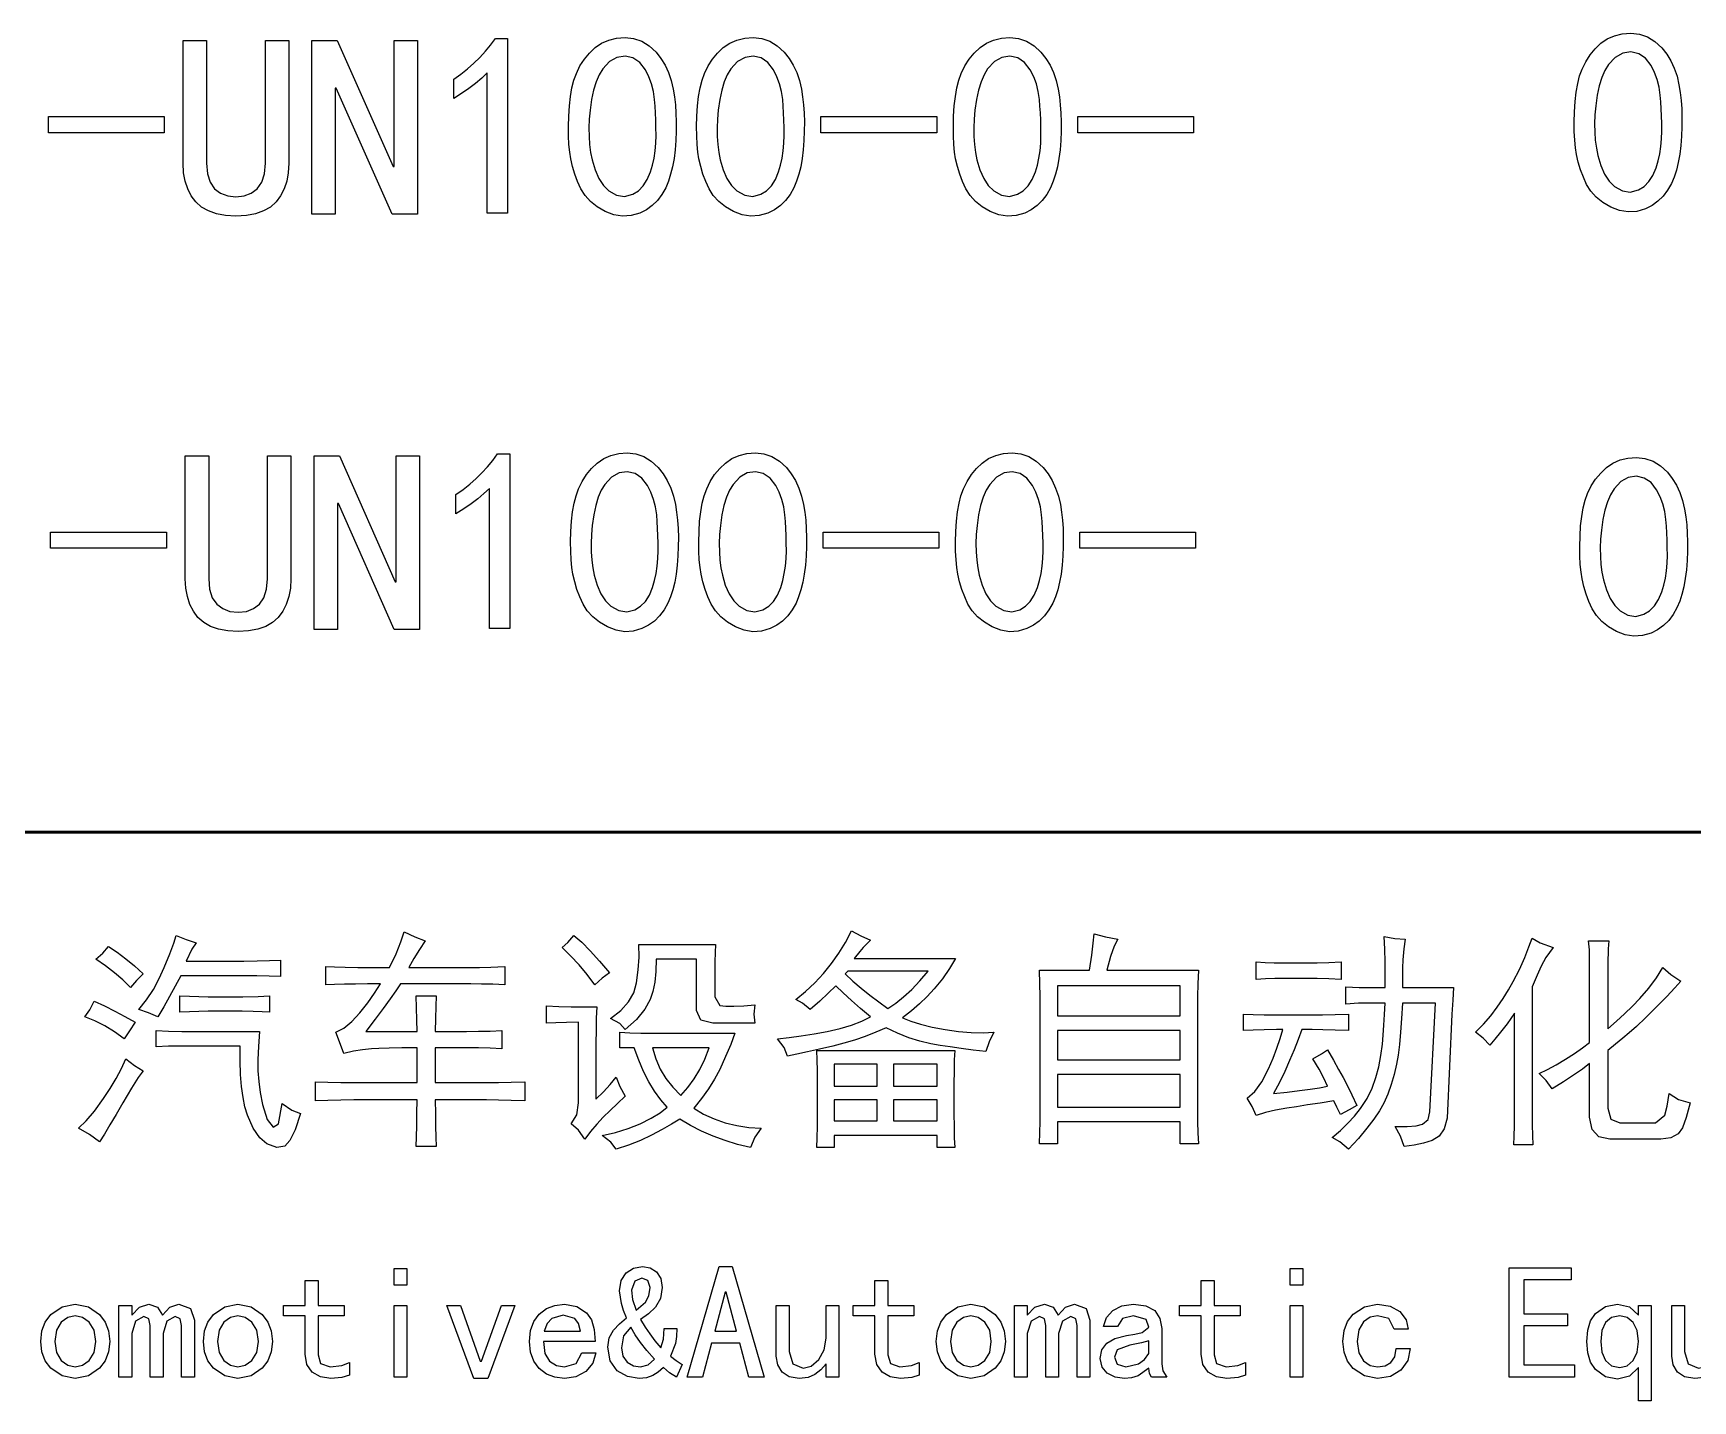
# Model space of a CAD drawing. Extents: x 0 to 1189, y 0 to 841.
# Drawn here: x 1089.7 to 1136.15, y 57.08 to 95.36 of the extents above; entities that cross this region are included whole.
import ezdxf

# ---------------------------------------------------------------- set-up
doc = ezdxf.new("R2010")
doc.units = 0

msp = doc.modelspace()

# ---------------------------------------------------------------- linework, layer by layer
at = {"color": 7, "lineweight": 50}
msp.add_line((1179, 73), (909, 73), dxfattribs=at)
at = {"color": 7, "lineweight": 25}
for points in [[(1102.412, 94.245), (1102.257, 94.099), (1102.085, 93.954), (1101.898, 93.812), (1101.694, 93.672), (1101.475, 93.535), (1101.475, 94.075), (1101.673, 94.216), (1101.86, 94.365), (1102.037, 94.52), (1102.203, 94.682), (1102.359, 94.852), (1102.505, 95.028), (1102.64, 95.211), (1102.981, 95.211), (1102.981, 90.325), (1102.412, 90.325)], [(1104.691, 93.037), (1104.708, 93.326), (1104.739, 93.59), (1104.781, 93.829), (1104.836, 94.042), (1104.904, 94.231), (1105.006, 94.441), (1105.128, 94.632), (1105.269, 94.804), (1105.43, 94.955), (1105.61, 95.08), (1105.809, 95.168), (1106.029, 95.222), (1106.268, 95.239), (1106.508, 95.214), (1106.733, 95.136), (1106.941, 95.008), (1107.134, 94.828), (1107.272, 94.654), (1107.389, 94.464), (1107.485, 94.256), (1107.561, 94.032), (1107.617, 93.791), (1107.651, 93.577), (1107.675, 93.353), (1107.692, 93.119), (1107.699, 92.875), (1107.698, 92.621), (1107.688, 92.356), (1107.668, 92.094), (1107.638, 91.849), (1107.596, 91.621), (1107.543, 91.409), (1107.479, 91.214), (1107.404, 91.035), (1107.298, 90.843), (1107.172, 90.676), (1107.027, 90.534), (1106.863, 90.417), (1106.68, 90.325), (1106.438, 90.253), (1106.197, 90.236), (1105.955, 90.274), (1105.714, 90.367), (1105.49, 90.498), (1105.302, 90.648), (1105.149, 90.817), (1105.032, 91.006), (1104.939, 91.208), (1104.861, 91.415), (1104.797, 91.627), (1104.748, 91.845), (1104.718, 92.033), (1104.698, 92.247), (1104.686, 92.485), (1104.684, 92.749)], [(1108.277, 93.037), (1108.295, 93.326), (1108.325, 93.59), (1108.368, 93.829), (1108.423, 94.042), (1108.49, 94.231), (1108.592, 94.441), (1108.714, 94.632), (1108.855, 94.804), (1109.016, 94.955), (1109.196, 95.08), (1109.396, 95.168), (1109.615, 95.222), (1109.854, 95.239), (1110.094, 95.214), (1110.319, 95.136), (1110.528, 95.008), (1110.72, 94.828), (1110.858, 94.654), (1110.975, 94.464), (1111.072, 94.256), (1111.148, 94.032), (1111.203, 93.791), (1111.237, 93.577), (1111.262, 93.353), (1111.278, 93.119), (1111.285, 92.875), (1111.284, 92.621), (1111.274, 92.356), (1111.255, 92.094), (1111.224, 91.849), (1111.182, 91.621), (1111.129, 91.409), (1111.065, 91.214), (1110.99, 91.035), (1110.884, 90.843), (1110.759, 90.676), (1110.614, 90.534), (1110.449, 90.417), (1110.266, 90.325), (1110.024, 90.253), (1109.783, 90.236), (1109.542, 90.274), (1109.3, 90.367), (1109.076, 90.498), (1108.888, 90.648), (1108.735, 90.817), (1108.618, 91.006), (1108.526, 91.208), (1108.448, 91.415), (1108.384, 91.627), (1108.334, 91.845), (1108.305, 92.033), (1108.284, 92.247), (1108.273, 92.485), (1108.27, 92.749)], [(1115.462, 93.037), (1115.48, 93.326), (1115.51, 93.59), (1115.553, 93.829), (1115.608, 94.042), (1115.676, 94.231), (1115.778, 94.441), (1115.899, 94.632), (1116.04, 94.804), (1116.201, 94.955), (1116.381, 95.08), (1116.581, 95.168), (1116.8, 95.222), (1117.039, 95.239), (1117.28, 95.214), (1117.504, 95.136), (1117.713, 95.008), (1117.906, 94.828), (1118.043, 94.654), (1118.16, 94.464), (1118.257, 94.256), (1118.333, 94.032), (1118.389, 93.791), (1118.422, 93.577), (1118.447, 93.353), (1118.463, 93.119), (1118.471, 92.875), (1118.469, 92.621), (1118.46, 92.356), (1118.44, 92.094), (1118.409, 91.849), (1118.367, 91.621), (1118.314, 91.409), (1118.25, 91.214), (1118.176, 91.035), (1118.069, 90.843), (1117.944, 90.676), (1117.799, 90.534), (1117.635, 90.417), (1117.451, 90.325), (1117.21, 90.253), (1116.968, 90.236), (1116.727, 90.274), (1116.485, 90.367), (1116.261, 90.498), (1116.073, 90.648), (1115.921, 90.817), (1115.803, 91.006), (1115.711, 91.208), (1115.633, 91.415), (1115.569, 91.627), (1115.519, 91.845), (1115.49, 92.033), (1115.469, 92.247), (1115.458, 92.485), (1115.456, 92.749)], [(1132.835, 93.157), (1132.853, 93.446), (1132.883, 93.709), (1132.926, 93.948), (1132.981, 94.162), (1133.048, 94.35), (1133.151, 94.561), (1133.272, 94.752), (1133.413, 94.923), (1133.574, 95.075), (1133.754, 95.199), (1133.954, 95.288), (1134.173, 95.341), (1134.412, 95.359), (1134.653, 95.333), (1134.877, 95.256), (1135.086, 95.127), (1135.279, 94.947), (1135.416, 94.774), (1135.533, 94.583), (1135.63, 94.376), (1135.706, 94.152), (1135.761, 93.91), (1135.795, 93.697), (1135.82, 93.473), (1135.836, 93.239), (1135.844, 92.995), (1135.842, 92.74), (1135.833, 92.475), (1135.813, 92.214), (1135.782, 91.969), (1135.74, 91.74), (1135.687, 91.528), (1135.623, 91.333), (1135.548, 91.154), (1135.442, 90.962), (1135.317, 90.795), (1135.172, 90.653), (1135.008, 90.536), (1134.824, 90.444), (1134.583, 90.372), (1134.341, 90.355), (1134.1, 90.394), (1133.858, 90.487), (1133.634, 90.617), (1133.446, 90.767), (1133.293, 90.937), (1133.176, 91.126), (1133.084, 91.328), (1133.006, 91.534), (1132.942, 91.747), (1132.892, 91.964), (1132.863, 92.153), (1132.842, 92.366), (1132.831, 92.605), (1132.829, 92.868)], [(1096.856, 91.717), (1096.841, 91.455), (1096.799, 91.217), (1096.728, 91.001), (1096.628, 90.808), (1096.5, 90.637), (1096.342, 90.494), (1096.151, 90.383), (1095.926, 90.303), (1095.669, 90.255), (1095.378, 90.239), (1095.088, 90.255), (1094.831, 90.303), (1094.606, 90.383), (1094.415, 90.494), (1094.256, 90.637), (1094.128, 90.808), (1094.029, 91.001), (1093.958, 91.217), (1093.915, 91.455), (1093.901, 91.717), (1093.901, 95.154), (1094.555, 95.154), (1094.555, 91.717), (1094.58, 91.423), (1094.656, 91.186), (1094.782, 91.006), (1094.949, 90.88), (1095.148, 90.804), (1095.378, 90.779), (1095.609, 90.804), (1095.808, 90.88), (1095.975, 91.006), (1096.101, 91.186), (1096.177, 91.423), (1096.202, 91.717), (1096.202, 95.154), (1096.856, 95.154)], [(1100.458, 90.296), (1099.748, 90.296), (1098.185, 93.819), (1098.157, 93.819), (1098.157, 90.296), (1097.503, 90.296), (1097.503, 95.154), (1098.214, 95.154), (1099.776, 91.631), (1099.805, 91.631), (1099.805, 95.154), (1100.458, 95.154)], [(1133.432, 93.327), (1133.41, 93.072), (1133.4, 92.826), (1133.404, 92.589), (1133.419, 92.362), (1133.448, 92.144), (1133.489, 91.936), (1133.571, 91.652), (1133.677, 91.414), (1133.806, 91.219), (1133.958, 91.069), (1134.177, 90.945), (1134.399, 90.911), (1134.625, 90.97), (1134.784, 91.067), (1134.92, 91.204), (1135.033, 91.38), (1135.122, 91.595), (1135.179, 91.786), (1135.222, 91.983), (1135.254, 92.188), (1135.272, 92.399), (1135.279, 92.617), (1135.277, 92.835), (1135.272, 93.045), (1135.263, 93.246), (1135.251, 93.44), (1135.236, 93.626), (1135.204, 93.848), (1135.151, 94.059), (1135.076, 94.26), (1134.98, 94.45), (1134.823, 94.657), (1134.633, 94.784), (1134.412, 94.833), (1134.185, 94.8), (1133.976, 94.682), (1133.787, 94.478), (1133.687, 94.314), (1133.601, 94.117), (1133.53, 93.887), (1133.474, 93.623)], [(1105.287, 93.208), (1105.265, 92.952), (1105.256, 92.706), (1105.259, 92.469), (1105.275, 92.242), (1105.303, 92.024), (1105.344, 91.816), (1105.427, 91.533), (1105.532, 91.294), (1105.661, 91.1), (1105.813, 90.95), (1106.032, 90.825), (1106.255, 90.792), (1106.481, 90.85), (1106.64, 90.948), (1106.775, 91.085), (1106.888, 91.26), (1106.978, 91.475), (1107.034, 91.666), (1107.078, 91.864), (1107.109, 92.068), (1107.128, 92.28), (1107.134, 92.498), (1107.132, 92.716), (1107.127, 92.925), (1107.119, 93.127), (1107.107, 93.321), (1107.091, 93.506), (1107.059, 93.728), (1107.006, 93.94), (1106.932, 94.14), (1106.836, 94.33), (1106.678, 94.537), (1106.489, 94.665), (1106.268, 94.714), (1106.04, 94.681), (1105.832, 94.562), (1105.643, 94.359), (1105.542, 94.195), (1105.456, 93.997), (1105.385, 93.767), (1105.329, 93.504)], [(1108.874, 93.208), (1108.852, 92.952), (1108.842, 92.706), (1108.845, 92.469), (1108.861, 92.242), (1108.89, 92.024), (1108.931, 91.816), (1109.013, 91.533), (1109.119, 91.294), (1109.248, 91.1), (1109.399, 90.95), (1109.619, 90.825), (1109.841, 90.792), (1110.067, 90.85), (1110.226, 90.948), (1110.362, 91.085), (1110.474, 91.26), (1110.564, 91.475), (1110.62, 91.666), (1110.664, 91.864), (1110.695, 92.068), (1110.714, 92.28), (1110.72, 92.498), (1110.719, 92.716), (1110.714, 92.925), (1110.705, 93.127), (1110.693, 93.321), (1110.678, 93.506), (1110.646, 93.728), (1110.593, 93.94), (1110.518, 94.14), (1110.422, 94.33), (1110.264, 94.537), (1110.075, 94.665), (1109.854, 94.714), (1109.627, 94.681), (1109.418, 94.562), (1109.229, 94.359), (1109.128, 94.195), (1109.043, 93.997), (1108.972, 93.767), (1108.915, 93.504)], [(1116.059, 93.208), (1116.037, 92.952), (1116.027, 92.706), (1116.031, 92.469), (1116.046, 92.242), (1116.075, 92.024), (1116.116, 91.816), (1116.198, 91.533), (1116.304, 91.294), (1116.433, 91.1), (1116.585, 90.95), (1116.804, 90.825), (1117.027, 90.792), (1117.252, 90.85), (1117.411, 90.948), (1117.547, 91.085), (1117.66, 91.26), (1117.749, 91.475), (1117.806, 91.666), (1117.849, 91.864), (1117.881, 92.068), (1117.899, 92.28), (1117.906, 92.498), (1117.904, 92.716), (1117.899, 92.925), (1117.89, 93.127), (1117.878, 93.321), (1117.863, 93.506), (1117.831, 93.728), (1117.778, 93.94), (1117.703, 94.14), (1117.607, 94.33), (1117.449, 94.537), (1117.26, 94.665), (1117.039, 94.714), (1116.812, 94.681), (1116.604, 94.562), (1116.414, 94.359), (1116.314, 94.195), (1116.228, 93.997), (1116.157, 93.767), (1116.101, 93.504)], [(1093.37, 92.569), (1090.132, 92.569), (1090.132, 93.024), (1093.37, 93.024)], [(1114.989, 92.569), (1111.75, 92.569), (1111.75, 93.024), (1114.989, 93.024)], [(1122.174, 92.569), (1118.935, 92.569), (1118.935, 93.024), (1122.174, 93.024)], [(1104.751, 81.409), (1104.769, 81.698), (1104.799, 81.962), (1104.841, 82.201), (1104.897, 82.414), (1104.964, 82.603), (1105.066, 82.813), (1105.188, 83.004), (1105.329, 83.176), (1105.49, 83.327), (1105.67, 83.452), (1105.87, 83.541), (1106.089, 83.594), (1106.328, 83.612), (1106.568, 83.586), (1106.793, 83.509), (1107.002, 83.38), (1107.194, 83.2), (1107.332, 83.026), (1107.449, 82.836), (1107.545, 82.629), (1107.622, 82.404), (1107.677, 82.163), (1107.711, 81.949), (1107.736, 81.725), (1107.752, 81.492), (1107.759, 81.247), (1107.758, 80.993), (1107.748, 80.728), (1107.729, 80.466), (1107.698, 80.221), (1107.656, 79.993), (1107.603, 79.781), (1107.539, 79.586), (1107.464, 79.407), (1107.358, 79.215), (1107.232, 79.048), (1107.088, 78.906), (1106.923, 78.789), (1106.74, 78.697), (1106.498, 78.625), (1106.257, 78.608), (1106.015, 78.646), (1105.774, 78.739), (1105.55, 78.87), (1105.362, 79.02), (1105.209, 79.189), (1105.092, 79.379), (1105, 79.58), (1104.922, 79.787), (1104.858, 79.999), (1104.808, 80.217), (1104.778, 80.405), (1104.758, 80.619), (1104.747, 80.857), (1104.744, 81.121)], [(1108.337, 81.409), (1108.355, 81.698), (1108.385, 81.962), (1108.428, 82.201), (1108.483, 82.414), (1108.551, 82.603), (1108.653, 82.813), (1108.774, 83.004), (1108.915, 83.176), (1109.076, 83.327), (1109.256, 83.452), (1109.456, 83.541), (1109.675, 83.594), (1109.914, 83.612), (1110.155, 83.586), (1110.379, 83.509), (1110.588, 83.38), (1110.781, 83.2), (1110.918, 83.026), (1111.035, 82.836), (1111.132, 82.629), (1111.208, 82.404), (1111.264, 82.163), (1111.297, 81.949), (1111.322, 81.725), (1111.338, 81.492), (1111.346, 81.247), (1111.344, 80.993), (1111.335, 80.728), (1111.315, 80.466), (1111.284, 80.221), (1111.242, 79.993), (1111.189, 79.781), (1111.125, 79.586), (1111.051, 79.407), (1110.944, 79.215), (1110.819, 79.048), (1110.674, 78.906), (1110.51, 78.789), (1110.326, 78.697), (1110.085, 78.625), (1109.843, 78.608), (1109.602, 78.646), (1109.36, 78.739), (1109.136, 78.87), (1108.948, 79.02), (1108.796, 79.189), (1108.678, 79.379), (1108.586, 79.58), (1108.508, 79.787), (1108.444, 79.999), (1108.394, 80.217), (1108.365, 80.405), (1108.344, 80.619), (1108.333, 80.857), (1108.331, 81.121)], [(1115.523, 81.409), (1115.54, 81.698), (1115.57, 81.962), (1115.613, 82.201), (1115.668, 82.414), (1115.736, 82.603), (1115.838, 82.813), (1115.959, 83.004), (1116.101, 83.176), (1116.261, 83.327), (1116.442, 83.452), (1116.641, 83.541), (1116.861, 83.594), (1117.099, 83.612), (1117.34, 83.586), (1117.565, 83.509), (1117.773, 83.38), (1117.966, 83.2), (1118.103, 83.026), (1118.22, 82.836), (1118.317, 82.629), (1118.393, 82.404), (1118.449, 82.163), (1118.482, 81.949), (1118.507, 81.725), (1118.523, 81.492), (1118.531, 81.247), (1118.53, 80.993), (1118.52, 80.728), (1118.5, 80.466), (1118.469, 80.221), (1118.427, 79.993), (1118.375, 79.781), (1118.311, 79.586), (1118.236, 79.407), (1118.13, 79.215), (1118.004, 79.048), (1117.859, 78.906), (1117.695, 78.789), (1117.511, 78.697), (1117.27, 78.625), (1117.028, 78.608), (1116.787, 78.646), (1116.545, 78.739), (1116.322, 78.87), (1116.134, 79.02), (1115.981, 79.189), (1115.864, 79.379), (1115.771, 79.58), (1115.693, 79.787), (1115.629, 79.999), (1115.579, 80.217), (1115.55, 80.405), (1115.53, 80.619), (1115.518, 80.857), (1115.516, 81.121)], [(1096.916, 80.089), (1096.902, 79.827), (1096.859, 79.589), (1096.788, 79.373), (1096.689, 79.18), (1096.561, 79.009), (1096.402, 78.866), (1096.211, 78.755), (1095.986, 78.675), (1095.729, 78.627), (1095.439, 78.612), (1095.148, 78.627), (1094.891, 78.675), (1094.667, 78.755), (1094.475, 78.866), (1094.316, 79.009), (1094.189, 79.18), (1094.089, 79.373), (1094.018, 79.589), (1093.976, 79.827), (1093.961, 80.089), (1093.961, 83.526), (1094.615, 83.526), (1094.615, 80.089), (1094.64, 79.795), (1094.716, 79.559), (1094.842, 79.379), (1095.009, 79.252), (1095.208, 79.177), (1095.439, 79.151), (1095.669, 79.177), (1095.868, 79.252), (1096.035, 79.379), (1096.161, 79.559), (1096.237, 79.795), (1096.262, 80.089), (1096.262, 83.526), (1096.916, 83.526)], [(1100.518, 78.668), (1099.808, 78.668), (1098.245, 82.191), (1098.217, 82.191), (1098.217, 78.668), (1097.564, 78.668), (1097.564, 83.526), (1098.274, 83.526), (1099.836, 80.004), (1099.865, 80.004), (1099.865, 83.526), (1100.518, 83.526)], [(1102.473, 82.617), (1102.317, 82.471), (1102.145, 82.326), (1101.958, 82.184), (1101.755, 82.044), (1101.535, 81.907), (1101.535, 82.447), (1101.733, 82.588), (1101.92, 82.737), (1102.097, 82.892), (1102.263, 83.054), (1102.419, 83.224), (1102.565, 83.4), (1102.7, 83.583), (1103.041, 83.583), (1103.041, 78.697), (1102.473, 78.697)], [(1132.992, 81.282), (1133.009, 81.571), (1133.039, 81.834), (1133.082, 82.073), (1133.137, 82.287), (1133.205, 82.475), (1133.307, 82.686), (1133.428, 82.877), (1133.57, 83.048), (1133.73, 83.2), (1133.911, 83.324), (1134.11, 83.413), (1134.33, 83.466), (1134.568, 83.484), (1134.809, 83.458), (1135.034, 83.381), (1135.242, 83.252), (1135.435, 83.072), (1135.572, 82.899), (1135.689, 82.708), (1135.786, 82.501), (1135.862, 82.277), (1135.918, 82.035), (1135.951, 81.822), (1135.976, 81.598), (1135.992, 81.364), (1136, 81.12), (1135.999, 80.865), (1135.989, 80.6), (1135.969, 80.339), (1135.938, 80.094), (1135.896, 79.865), (1135.844, 79.653), (1135.78, 79.458), (1135.705, 79.279), (1135.599, 79.087), (1135.473, 78.92), (1135.328, 78.778), (1135.164, 78.661), (1134.98, 78.569), (1134.739, 78.497), (1134.497, 78.48), (1134.256, 78.519), (1134.014, 78.612), (1133.791, 78.742), (1133.602, 78.892), (1133.45, 79.062), (1133.333, 79.251), (1133.24, 79.453), (1133.162, 79.659), (1133.098, 79.872), (1133.048, 80.089), (1133.019, 80.278), (1132.998, 80.491), (1132.987, 80.73), (1132.985, 80.993)], [(1105.348, 81.58), (1105.326, 81.324), (1105.316, 81.078), (1105.319, 80.842), (1105.335, 80.614), (1105.364, 80.397), (1105.405, 80.188), (1105.487, 79.905), (1105.593, 79.666), (1105.721, 79.472), (1105.873, 79.322), (1106.093, 79.197), (1106.315, 79.164), (1106.541, 79.222), (1106.7, 79.32), (1106.836, 79.457), (1106.948, 79.632), (1107.038, 79.847), (1107.094, 80.038), (1107.138, 80.236), (1107.169, 80.441), (1107.188, 80.652), (1107.194, 80.87), (1107.193, 81.088), (1107.188, 81.297), (1107.179, 81.499), (1107.167, 81.693), (1107.152, 81.879), (1107.12, 82.101), (1107.066, 82.312), (1106.992, 82.512), (1106.896, 82.702), (1106.738, 82.909), (1106.549, 83.037), (1106.328, 83.086), (1106.101, 83.053), (1105.892, 82.934), (1105.703, 82.731), (1105.602, 82.567), (1105.516, 82.369), (1105.445, 82.139), (1105.389, 81.876)], [(1108.934, 81.58), (1108.912, 81.324), (1108.902, 81.078), (1108.906, 80.842), (1108.921, 80.614), (1108.95, 80.397), (1108.991, 80.188), (1109.073, 79.905), (1109.179, 79.666), (1109.308, 79.472), (1109.46, 79.322), (1109.679, 79.197), (1109.902, 79.164), (1110.127, 79.222), (1110.286, 79.32), (1110.422, 79.457), (1110.535, 79.632), (1110.624, 79.847), (1110.681, 80.038), (1110.724, 80.236), (1110.756, 80.441), (1110.774, 80.652), (1110.781, 80.87), (1110.779, 81.088), (1110.774, 81.297), (1110.765, 81.499), (1110.753, 81.693), (1110.738, 81.879), (1110.706, 82.101), (1110.653, 82.312), (1110.578, 82.512), (1110.482, 82.702), (1110.324, 82.909), (1110.135, 83.037), (1109.914, 83.086), (1109.687, 83.053), (1109.479, 82.934), (1109.289, 82.731), (1109.189, 82.567), (1109.103, 82.369), (1109.032, 82.139), (1108.976, 81.876)], [(1116.119, 81.58), (1116.097, 81.324), (1116.088, 81.078), (1116.091, 80.842), (1116.107, 80.614), (1116.135, 80.397), (1116.176, 80.188), (1116.259, 79.905), (1116.364, 79.666), (1116.493, 79.472), (1116.645, 79.322), (1116.864, 79.197), (1117.087, 79.164), (1117.312, 79.222), (1117.471, 79.32), (1117.607, 79.457), (1117.72, 79.632), (1117.81, 79.847), (1117.866, 80.038), (1117.91, 80.236), (1117.941, 80.441), (1117.96, 80.652), (1117.966, 80.87), (1117.964, 81.088), (1117.959, 81.297), (1117.951, 81.499), (1117.939, 81.693), (1117.923, 81.879), (1117.891, 82.101), (1117.838, 82.312), (1117.763, 82.512), (1117.668, 82.702), (1117.51, 82.909), (1117.32, 83.037), (1117.099, 83.086), (1116.872, 83.053), (1116.664, 82.934), (1116.474, 82.731), (1116.374, 82.567), (1116.288, 82.369), (1116.217, 82.139), (1116.161, 81.876)], [(1133.588, 81.452), (1133.566, 81.197), (1133.557, 80.951), (1133.56, 80.714), (1133.576, 80.487), (1133.604, 80.269), (1133.645, 80.061), (1133.728, 79.777), (1133.833, 79.539), (1133.962, 79.344), (1134.114, 79.194), (1134.333, 79.07), (1134.556, 79.036), (1134.781, 79.095), (1134.94, 79.192), (1135.076, 79.329), (1135.189, 79.505), (1135.279, 79.72), (1135.335, 79.911), (1135.379, 80.108), (1135.41, 80.313), (1135.429, 80.524), (1135.435, 80.742), (1135.433, 80.96), (1135.428, 81.17), (1135.419, 81.371), (1135.408, 81.565), (1135.392, 81.751), (1135.36, 81.973), (1135.307, 82.184), (1135.232, 82.385), (1135.136, 82.575), (1134.979, 82.782), (1134.789, 82.909), (1134.568, 82.958), (1134.341, 82.925), (1134.133, 82.807), (1133.943, 82.603), (1133.843, 82.439), (1133.757, 82.242), (1133.686, 82.012), (1133.63, 81.748)], [(1093.431, 80.941), (1090.192, 80.941), (1090.192, 81.396), (1093.431, 81.396)], [(1115.049, 80.941), (1111.81, 80.941), (1111.81, 81.396), (1115.049, 81.396)], [(1122.234, 80.941), (1118.995, 80.941), (1118.995, 81.396), (1122.234, 81.396)], [(1098.4, 66.806), (1098.279, 67.132), (1098.17, 67.394), (1098.393, 67.512), (1098.619, 67.695), (1098.848, 67.944), (1099.065, 68.221), (1099.257, 68.489), (1099.423, 68.749), (1099.059, 68.748), (1098.723, 68.745), (1098.416, 68.74), (1098.138, 68.733), (1097.889, 68.723), (1097.889, 69.235), (1098.132, 69.226), (1098.433, 69.218), (1098.791, 69.213), (1099.206, 69.21), (1099.678, 69.209), (1099.86, 69.593), (1099.997, 69.925), (1100.088, 70.206), (1100.388, 70.066), (1100.676, 69.951), (1100.511, 69.709), (1100.357, 69.462), (1100.215, 69.209), (1101.954, 69.209), (1102.196, 69.212), (1102.511, 69.221), (1102.9, 69.235), (1102.9, 68.723), (1102.568, 68.738), (1102.252, 68.746), (1101.954, 68.749), (1099.985, 68.749), (1099.856, 68.557), (1099.695, 68.328), (1099.5, 68.062), (1099.273, 67.759), (1099.014, 67.419), (1100.446, 67.419), (1100.443, 67.746), (1100.434, 68.079), (1100.42, 68.417), (1100.982, 68.417), (1100.968, 68.113), (1100.96, 67.78), (1100.957, 67.419), (1101.826, 67.419), (1102.164, 67.422), (1102.497, 67.431), (1102.823, 67.445), (1102.823, 66.934), (1102.497, 66.948), (1102.164, 66.956), (1101.826, 66.959), (1100.957, 66.959), (1100.957, 65.988), (1102.389, 65.988), (1102.724, 65.99), (1103.082, 65.999), (1103.463, 66.013), (1103.463, 65.476), (1103.082, 65.49), (1102.724, 65.499), (1102.389, 65.502), (1100.957, 65.502), (1100.958, 65.114), (1100.963, 64.767), (1100.971, 64.462), (1100.982, 64.198), (1100.42, 64.198), (1100.431, 64.471), (1100.439, 64.78), (1100.444, 65.123), (1100.446, 65.502), (1098.681, 65.502), (1098.312, 65.499), (1097.954, 65.49), (1097.607, 65.476), (1097.607, 66.013), (1097.954, 65.999), (1098.312, 65.99), (1098.681, 65.988), (1100.446, 65.988), (1100.446, 66.959), (1100.02, 66.958), (1099.666, 66.953), (1099.381, 66.945), (1099.167, 66.934), (1098.923, 66.908), (1098.667, 66.865)], [(1110.813, 66.729), (1110.717, 66.966), (1110.532, 67.215), (1110.858, 67.247), (1111.2, 67.292), (1111.555, 67.349), (1111.925, 67.419), (1112.284, 67.503), (1112.606, 67.598), (1112.891, 67.707), (1113.14, 67.829), (1112.858, 68.065), (1112.603, 68.289), (1112.373, 68.5), (1112.168, 68.698), (1111.952, 68.488), (1111.714, 68.266), (1111.452, 68.033), (1111.235, 68.206), (1111.043, 68.314), (1111.319, 68.541), (1111.577, 68.784), (1111.818, 69.042), (1112.041, 69.316), (1112.246, 69.606), (1112.433, 69.911), (1112.603, 70.232), (1112.865, 70.091), (1113.14, 69.976), (1112.935, 69.772), (1112.833, 69.657), (1112.679, 69.465), (1115.517, 69.465), (1115.348, 69.177), (1115.148, 68.891), (1114.917, 68.608), (1114.722, 68.4), (1114.511, 68.196), (1114.281, 67.997), (1114.034, 67.803), (1114.262, 67.705), (1114.536, 67.618), (1114.857, 67.539), (1115.223, 67.471), (1115.601, 67.418), (1115.955, 67.387), (1116.285, 67.379), (1116.591, 67.394), (1116.457, 67.132), (1116.361, 66.857), (1116.005, 66.898), (1115.674, 66.941), (1115.367, 66.984), (1115.085, 67.029), (1114.827, 67.074), (1114.519, 67.145), (1114.207, 67.244), (1113.892, 67.369), (1113.574, 67.522), (1113.285, 67.395), (1112.991, 67.28), (1112.692, 67.178), (1112.388, 67.088), (1112.078, 67.01), (1111.707, 66.926), (1111.372, 66.851), (1111.074, 66.785)], [(1120.06, 70.002), (1119.958, 69.803), (1119.856, 69.513), (1119.754, 69.132), (1122.31, 69.132), (1122.296, 68.752), (1122.288, 68.394), (1122.285, 68.059), (1122.285, 65.195), (1122.288, 64.888), (1122.296, 64.581), (1122.31, 64.275), (1121.799, 64.275), (1121.799, 64.888), (1118.373, 64.888), (1118.373, 64.275), (1117.862, 64.275), (1117.876, 64.59), (1117.884, 64.888), (1117.887, 65.169), (1117.887, 68.084), (1117.884, 68.405), (1117.876, 68.755), (1117.862, 69.132), (1119.268, 69.132), (1119.327, 69.553), (1119.37, 69.894), (1119.396, 70.155), (1119.715, 70.066)], [(1091.815, 69.797), (1092.058, 69.634), (1092.301, 69.452), (1092.543, 69.251), (1092.786, 69.03), (1092.594, 68.845), (1092.428, 68.647), (1092.214, 68.859), (1091.981, 69.062), (1091.728, 69.256), (1091.457, 69.439), (1091.649, 69.606)], [(1094.269, 69.9), (1094.148, 69.721), (1093.988, 69.388), (1095.599, 69.388), (1095.974, 69.391), (1096.315, 69.4), (1096.622, 69.414), (1096.622, 68.954), (1096.312, 68.968), (1095.962, 68.976), (1095.573, 68.979), (1093.835, 68.979), (1093.68, 68.687), (1093.521, 68.397), (1093.36, 68.111), (1093.195, 67.829), (1092.933, 67.944), (1092.658, 68.033), (1092.876, 68.308), (1093.068, 68.596), (1093.234, 68.896), (1093.374, 69.209), (1093.525, 69.593), (1093.636, 69.891), (1093.707, 70.104), (1093.988, 69.989)], [(1104.838, 70.104), (1105.054, 69.914), (1105.292, 69.676), (1105.552, 69.39), (1105.835, 69.056), (1105.631, 68.909), (1105.426, 68.723), (1105.206, 69.009), (1104.979, 69.28), (1104.745, 69.534), (1104.506, 69.772), (1104.666, 69.906)], [(1108.724, 67.65), (1108.392, 67.739), (1108.264, 68.007), (1108.264, 69.439), (1107.139, 69.439), (1107.129, 69.101), (1107.098, 68.8), (1107.046, 68.538), (1106.973, 68.314), (1106.821, 68.039), (1106.587, 67.757), (1106.27, 67.471), (1106.117, 67.637), (1105.861, 67.777), (1106.146, 68.003), (1106.363, 68.244), (1106.51, 68.501), (1106.59, 68.775), (1106.636, 69.144), (1106.658, 69.502), (1106.653, 69.848), (1108.801, 69.848), (1108.787, 69.627), (1108.778, 69.371), (1108.776, 69.081), (1108.776, 68.391), (1108.916, 68.148), (1109.086, 68.123), (1109.312, 68.123), (1109.587, 68.139), (1109.901, 68.161), (1109.875, 67.905), (1109.901, 67.65)], [(1127.511, 70.079), (1127.811, 70.021), (1128.099, 70.002), (1128.057, 69.73), (1128.035, 69.427), (1128.028, 69.198), (1128.024, 68.938), (1128.022, 68.647), (1129.454, 68.647), (1129.429, 68.295), (1129.403, 67.905), (1129.275, 64.99), (1129.194, 64.694), (1129.054, 64.485), (1128.853, 64.364), (1128.613, 64.294), (1128.353, 64.239), (1128.073, 64.198), (1127.971, 64.492), (1127.818, 64.76), (1128.153, 64.756), (1128.409, 64.777), (1128.585, 64.824), (1128.738, 64.955), (1128.789, 65.169), (1128.943, 68.212), (1128.022, 68.212), (1127.999, 67.784), (1127.971, 67.398), (1127.938, 67.055), (1127.9, 66.756), (1127.856, 66.499), (1127.791, 66.211), (1127.709, 65.933), (1127.612, 65.667), (1127.498, 65.412), (1127.381, 65.201), (1127.224, 64.966), (1127.027, 64.708), (1126.79, 64.426), (1126.514, 64.121), (1126.271, 64.332), (1126.054, 64.454), (1126.285, 64.648), (1126.495, 64.847), (1126.682, 65.05), (1126.846, 65.259), (1127.031, 65.543), (1127.176, 65.833), (1127.281, 66.128), (1127.358, 66.431), (1127.417, 66.742), (1127.46, 67.061), (1127.484, 67.316), (1127.505, 67.592), (1127.522, 67.891), (1127.536, 68.212), (1127.102, 68.212), (1126.795, 68.206), (1126.437, 68.186), (1126.437, 68.672), (1126.808, 68.653), (1127.153, 68.647), (1127.536, 68.647), (1127.536, 69.363), (1127.53, 69.721)], [(1132.236, 69.772), (1132.038, 69.487), (1131.904, 69.248), (1131.789, 68.995), (1131.648, 68.672), (1131.648, 65.502), (1131.65, 65.136), (1131.654, 64.805), (1131.662, 64.509), (1131.673, 64.249), (1131.136, 64.249), (1131.148, 64.489), (1131.156, 64.773), (1131.161, 65.102), (1131.162, 65.476), (1131.162, 67.931), (1130.948, 67.63), (1130.766, 67.394), (1130.609, 67.202), (1130.472, 67.036), (1130.28, 67.228), (1130.063, 67.394), (1130.29, 67.62), (1130.495, 67.854), (1130.676, 68.097), (1130.84, 68.341), (1130.989, 68.58), (1131.124, 68.813), (1131.3, 69.155), (1131.443, 69.49), (1131.558, 69.791), (1131.648, 70.027), (1131.872, 69.9)], [(1133.796, 69.951), (1133.776, 69.727), (1133.77, 69.311), (1133.77, 67.496), (1134.008, 67.702), (1134.237, 67.912), (1134.456, 68.124), (1134.665, 68.34), (1134.918, 68.63), (1135.131, 68.919), (1135.304, 69.209), (1135.534, 69.011), (1135.816, 68.826), (1135.648, 68.642), (1135.418, 68.4), (1135.125, 68.097), (1134.825, 67.796), (1134.574, 67.557), (1134.371, 67.381), (1134.185, 67.229), (1133.984, 67.063), (1133.77, 66.882), (1133.77, 65.272), (1133.853, 64.965), (1134.102, 64.863), (1135.1, 64.863), (1135.368, 65.08), (1135.429, 65.326), (1135.483, 65.681), (1135.745, 65.515), (1136.071, 65.425), (1135.966, 65.01), (1135.855, 64.721), (1135.739, 64.556), (1135.528, 64.441), (1135.253, 64.402), (1133.821, 64.402), (1133.52, 64.471), (1133.333, 64.675), (1133.259, 65.016), (1133.259, 66.525), (1133.057, 66.365), (1132.811, 66.192), (1132.527, 66.007), (1132.21, 65.809), (1132.044, 66.045), (1131.852, 66.243), (1132.081, 66.356), (1132.324, 66.488), (1132.581, 66.64), (1132.833, 66.8), (1133.058, 66.958), (1133.259, 67.113), (1133.259, 69.414), (1133.252, 69.701), (1133.233, 69.951)], [(1125.338, 69.337), (1125.639, 69.34), (1125.963, 69.348), (1126.309, 69.363), (1126.309, 68.877), (1125.963, 68.891), (1125.639, 68.9), (1125.338, 68.902), (1124.724, 68.902), (1124.454, 68.9), (1124.19, 68.891), (1123.931, 68.877), (1123.931, 69.363), (1124.176, 69.348), (1124.431, 69.34), (1124.698, 69.337)], [(1112.424, 69.03), (1112.644, 68.828), (1112.874, 68.629), (1113.114, 68.435), (1113.365, 68.245), (1113.625, 68.059), (1113.842, 68.207), (1114.063, 68.386), (1114.288, 68.596), (1114.517, 68.836), (1114.75, 69.107), (1112.5, 69.107)], [(1096.315, 67.956), (1096.116, 67.971), (1095.86, 67.979), (1095.548, 67.982), (1094.602, 67.982), (1094.343, 67.979), (1094.079, 67.971), (1093.809, 67.956), (1093.809, 68.417), (1094.079, 68.402), (1094.343, 68.394), (1094.602, 68.391), (1095.573, 68.391), (1096.001, 68.397), (1096.315, 68.417)], [(1121.799, 67.854), (1121.799, 68.698), (1118.373, 68.698), (1118.373, 67.854)], [(1092.249, 67.215), (1091.979, 67.407), (1091.706, 67.573), (1091.43, 67.713), (1091.15, 67.829), (1091.291, 68.027), (1091.406, 68.263), (1091.698, 68.131), (1091.987, 67.988), (1092.273, 67.837), (1092.556, 67.675), (1092.403, 67.432)], [(1105.477, 68.11), (1105.463, 67.792), (1105.455, 67.451), (1105.452, 67.087), (1105.452, 65.527), (1105.662, 65.732), (1105.849, 65.936), (1106.014, 66.141), (1106.117, 65.879), (1106.27, 65.604), (1106.054, 65.402), (1105.849, 65.206), (1105.656, 65.016), (1105.474, 64.823), (1105.304, 64.618), (1105.145, 64.402), (1104.96, 64.652), (1104.761, 64.837), (1104.915, 65.086), (1104.966, 65.425), (1104.966, 67.675), (1104.628, 67.672), (1104.33, 67.664), (1104.071, 67.65), (1104.071, 68.135), (1104.41, 68.116), (1104.761, 68.11)], [(1123.573, 67.905), (1123.846, 67.891), (1124.153, 67.882), (1124.494, 67.88), (1125.465, 67.88), (1125.786, 67.882), (1126.136, 67.891), (1126.514, 67.905), (1126.514, 67.445), (1126.139, 67.459), (1125.798, 67.468), (1125.491, 67.471), (1125.21, 67.471), (1125.103, 67.192), (1124.988, 66.902), (1124.865, 66.601), (1124.73, 66.294), (1124.581, 65.988), (1124.417, 65.681), (1124.797, 65.722), (1125.137, 65.763), (1125.439, 65.804), (1125.702, 65.844), (1125.926, 65.885), (1125.823, 66.107), (1125.687, 66.363), (1125.517, 66.652), (1125.76, 66.793), (1125.926, 66.908), (1126.088, 66.617), (1126.233, 66.357), (1126.36, 66.128), (1126.483, 65.9), (1126.61, 65.64), (1126.744, 65.348), (1126.527, 65.221), (1126.284, 65.093), (1126.188, 65.304), (1126.105, 65.476), (1125.716, 65.416), (1125.366, 65.361), (1125.057, 65.313), (1124.788, 65.272), (1124.471, 65.215), (1124.186, 65.147), (1123.931, 65.067), (1123.816, 65.316), (1123.676, 65.553), (1123.89, 65.735), (1124.09, 66.007), (1124.277, 66.371), (1124.402, 66.67), (1124.51, 66.953), (1124.6, 67.22), (1124.673, 67.471), (1124.494, 67.471), (1124.153, 67.468), (1123.846, 67.459), (1123.573, 67.445)], [(1097.184, 65.118), (1097.033, 64.665), (1096.889, 64.363), (1096.749, 64.211), (1096.519, 64.169), (1096.238, 64.275), (1096.042, 64.444), (1095.863, 64.712), (1095.701, 65.08), (1095.631, 65.308), (1095.576, 65.573), (1095.535, 65.876), (1095.508, 66.216), (1095.495, 66.595), (1095.497, 67.01), (1093.86, 67.01), (1093.489, 67.004), (1093.144, 66.985), (1093.144, 67.445), (1093.489, 67.426), (1093.86, 67.419), (1096.033, 67.419), (1096.006, 67.002), (1095.994, 66.635), (1095.995, 66.32), (1096.015, 66.022), (1096.058, 65.706), (1096.123, 65.374), (1096.254, 64.958), (1096.417, 64.735), (1096.57, 64.837), (1096.673, 65.4), (1096.941, 65.214)], [(1106.117, 67.394), (1106.401, 67.38), (1106.707, 67.371), (1107.037, 67.368), (1109.338, 67.368), (1109.223, 67.052), (1109.082, 66.715), (1108.916, 66.358), (1108.77, 66.084), (1108.6, 65.812), (1108.406, 65.541), (1108.188, 65.272), (1108.467, 65.107), (1108.761, 64.971), (1109.07, 64.863), (1109.392, 64.783), (1109.729, 64.732), (1110.08, 64.709), (1109.901, 64.46), (1109.773, 64.172), (1109.413, 64.258), (1109.065, 64.363), (1108.731, 64.485), (1108.409, 64.627), (1108.1, 64.787), (1107.804, 64.965), (1107.568, 64.824), (1107.304, 64.675), (1107.011, 64.517), (1106.696, 64.365), (1106.364, 64.233), (1106.014, 64.121), (1105.867, 64.319), (1105.631, 64.505), (1105.999, 64.587), (1106.352, 64.698), (1106.692, 64.837), (1106.997, 64.99), (1107.249, 65.144), (1107.446, 65.297), (1107.264, 65.507), (1107.094, 65.743), (1106.935, 66.007), (1106.787, 66.297), (1106.651, 66.615), (1106.526, 66.959), (1106.117, 66.959)], [(1121.799, 66.627), (1121.799, 67.445), (1118.373, 67.445), (1118.373, 66.627)], [(1107.83, 65.63), (1108.025, 65.846), (1108.202, 66.088), (1108.36, 66.354), (1108.5, 66.644), (1108.622, 66.959), (1107.037, 66.959), (1107.126, 66.652), (1107.25, 66.366), (1107.408, 66.1), (1107.602, 65.855)], [(1115.492, 66.882), (1115.481, 66.625), (1115.473, 66.314), (1115.468, 65.948), (1115.466, 65.527), (1115.468, 65.117), (1115.473, 64.754), (1115.481, 64.439), (1115.492, 64.172), (1115.006, 64.172), (1115.006, 64.505), (1112.117, 64.505), (1112.117, 64.172), (1111.631, 64.172), (1111.642, 64.439), (1111.65, 64.754), (1111.655, 65.117), (1111.657, 65.527), (1111.655, 65.948), (1111.65, 66.314), (1111.642, 66.625), (1111.631, 66.882)], [(1092.786, 66.32), (1092.643, 66.13), (1092.451, 65.831), (1092.211, 65.425), (1092.022, 65.098), (1091.85, 64.805), (1091.696, 64.548), (1091.559, 64.326), (1091.284, 64.537), (1090.971, 64.709), (1091.185, 64.915), (1091.42, 65.192), (1091.674, 65.54), (1091.862, 65.825), (1092.029, 66.106), (1092.175, 66.382), (1092.301, 66.652), (1092.537, 66.467)], [(1113.319, 65.885), (1113.319, 66.499), (1112.117, 66.499), (1112.117, 65.885)], [(1115.006, 65.885), (1115.006, 66.499), (1113.779, 66.499), (1113.779, 65.885)], [(1121.799, 65.297), (1121.799, 66.218), (1118.373, 66.218), (1118.373, 65.297)], [(1113.319, 64.914), (1113.319, 65.502), (1112.117, 65.502), (1112.117, 64.914)], [(1115.006, 64.914), (1115.006, 65.502), (1113.779, 65.502), (1113.779, 64.914)], [(1098.552, 57.796), (1098.346, 57.734), (1098.033, 57.707), (1097.742, 57.752), (1097.514, 57.886), (1097.366, 58.101), (1097.317, 58.387), (1097.317, 59.461), (1096.708, 59.461), (1096.708, 59.747), (1097.317, 59.747), (1097.317, 60.445), (1097.675, 60.445), (1097.675, 59.747), (1098.409, 59.747), (1098.409, 59.461), (1097.675, 59.461), (1097.675, 58.369), (1097.746, 58.128), (1098.015, 58.029), (1098.337, 58.065), (1098.552, 58.154)], [(1100.161, 60.32), (1099.803, 60.32), (1099.803, 60.785), (1100.161, 60.785)], [(1107.864, 58.101), (1107.703, 57.743), (1107.515, 57.868), (1107.344, 58.011), (1107.197, 57.884), (1107.04, 57.788), (1106.866, 57.727), (1106.664, 57.707), (1106.331, 57.761), (1106.047, 57.922), (1105.852, 58.195), (1105.787, 58.584), (1105.825, 58.846), (1105.94, 59.058), (1106.107, 59.239), (1106.306, 59.407), (1106.226, 59.604), (1106.163, 59.801), (1106.11, 60.159), (1106.156, 60.445), (1106.297, 60.66), (1106.506, 60.794), (1106.754, 60.839), (1106.969, 60.801), (1107.148, 60.687), (1107.268, 60.501), (1107.309, 60.248), (1107.262, 59.942), (1107.121, 59.703), (1106.922, 59.512), (1106.7, 59.354), (1106.828, 59.146), (1106.96, 58.951), (1107.105, 58.761), (1107.273, 58.566), (1107.344, 58.808), (1107.362, 59.103), (1107.72, 59.103), (1107.709, 58.882), (1107.676, 58.682), (1107.541, 58.333), (1107.693, 58.208)], [(1106.969, 60.248), (1106.906, 60.445), (1106.736, 60.517), (1106.539, 60.427), (1106.45, 60.177), (1106.476, 59.917), (1106.575, 59.622), (1106.843, 59.846), (1106.937, 60.023)], [(1110.157, 57.743), (1109.727, 57.743), (1109.476, 58.691), (1108.689, 58.691), (1108.438, 57.743), (1108.009, 57.743), (1108.904, 60.839), (1109.262, 60.839)], [(1114.496, 57.796), (1114.291, 57.734), (1113.977, 57.707), (1113.687, 57.752), (1113.458, 57.886), (1113.311, 58.101), (1113.261, 58.387), (1113.261, 59.461), (1112.653, 59.461), (1112.653, 59.747), (1113.261, 59.747), (1113.261, 60.445), (1113.62, 60.445), (1113.62, 59.747), (1114.353, 59.747), (1114.353, 59.461), (1113.62, 59.461), (1113.62, 58.369), (1113.691, 58.128), (1113.959, 58.029), (1114.282, 58.065), (1114.496, 58.154)], [(1123.626, 57.796), (1123.42, 57.734), (1123.107, 57.707), (1122.816, 57.752), (1122.588, 57.886), (1122.44, 58.101), (1122.391, 58.387), (1122.391, 59.461), (1121.782, 59.461), (1121.782, 59.747), (1122.391, 59.747), (1122.391, 60.445), (1122.749, 60.445), (1122.749, 59.747), (1123.483, 59.747), (1123.483, 59.461), (1122.749, 59.461), (1122.749, 58.369), (1122.82, 58.128), (1123.089, 58.029), (1123.411, 58.065), (1123.626, 58.154)], [(1125.235, 60.32), (1124.877, 60.32), (1124.877, 60.785), (1125.235, 60.785)], [(1132.834, 57.743), (1131.008, 57.743), (1131.008, 60.803), (1132.744, 60.803), (1132.744, 60.463), (1131.42, 60.463), (1131.42, 59.515), (1132.637, 59.515), (1132.637, 59.175), (1131.42, 59.175), (1131.42, 58.083), (1132.834, 58.083)], [(1109.387, 59.031), (1109.101, 60.123), (1109.065, 60.123), (1108.778, 59.031)], [(1091.847, 58.745), (1091.815, 58.455), (1091.72, 58.204), (1091.561, 57.993), (1091.248, 57.779), (1090.881, 57.707), (1090.514, 57.779), (1090.201, 57.993), (1090.042, 58.204), (1089.946, 58.455), (1089.914, 58.745), (1089.946, 59.035), (1090.042, 59.286), (1090.201, 59.497), (1090.514, 59.712), (1090.881, 59.783), (1091.248, 59.712), (1091.561, 59.497), (1091.72, 59.286), (1091.815, 59.035)], [(1091.453, 58.745), (1091.409, 59.058), (1091.275, 59.282), (1091.087, 59.416), (1090.881, 59.461), (1090.675, 59.416), (1090.487, 59.282), (1090.353, 59.058), (1090.308, 58.745), (1090.353, 58.432), (1090.487, 58.208), (1090.675, 58.074), (1090.881, 58.029), (1091.087, 58.074), (1091.275, 58.208), (1091.409, 58.432)], [(1094.214, 57.743), (1093.856, 57.743), (1093.856, 59.192), (1093.82, 59.371), (1093.677, 59.443), (1093.444, 59.309), (1093.337, 58.96), (1093.337, 57.743), (1092.979, 57.743), (1092.979, 59.192), (1092.943, 59.371), (1092.8, 59.443), (1092.567, 59.309), (1092.46, 58.96), (1092.46, 57.743), (1092.102, 57.743), (1092.102, 59.747), (1092.46, 59.747), (1092.46, 59.479), (1092.675, 59.703), (1092.943, 59.783), (1093.185, 59.703), (1093.319, 59.479), (1093.525, 59.703), (1093.784, 59.783), (1094.107, 59.667), (1094.214, 59.336)], [(1096.4, 58.745), (1096.368, 58.455), (1096.272, 58.204), (1096.113, 57.993), (1095.8, 57.779), (1095.433, 57.707), (1095.066, 57.779), (1094.753, 57.993), (1094.594, 58.204), (1094.499, 58.455), (1094.467, 58.745), (1094.499, 59.035), (1094.594, 59.286), (1094.753, 59.497), (1095.066, 59.712), (1095.433, 59.783), (1095.8, 59.712), (1096.113, 59.497), (1096.272, 59.286), (1096.368, 59.035)], [(1096.006, 58.745), (1095.961, 59.058), (1095.827, 59.282), (1095.639, 59.416), (1095.433, 59.461), (1095.227, 59.416), (1095.039, 59.282), (1094.905, 59.058), (1094.86, 58.745), (1094.905, 58.432), (1095.039, 58.208), (1095.227, 58.074), (1095.433, 58.029), (1095.639, 58.074), (1095.827, 58.208), (1095.961, 58.432)], [(1100.161, 57.743), (1099.803, 57.743), (1099.803, 59.747), (1100.161, 59.747)], [(1103.182, 59.747), (1102.43, 57.707), (1102.036, 57.707), (1101.284, 59.747), (1101.66, 59.747), (1102.215, 58.19), (1102.251, 58.19), (1102.806, 59.747)], [(1105.451, 58.423), (1105.361, 58.132), (1105.165, 57.904), (1104.892, 57.756), (1104.574, 57.707), (1104.304, 57.738), (1104.069, 57.83), (1103.867, 57.984), (1103.713, 58.192), (1103.62, 58.446), (1103.59, 58.745), (1103.62, 59.044), (1103.713, 59.298), (1103.867, 59.506), (1104.069, 59.66), (1104.304, 59.752), (1104.574, 59.783), (1104.916, 59.723), (1105.191, 59.542), (1105.326, 59.346), (1105.406, 59.08), (1105.433, 58.745), (1103.983, 58.745), (1104.026, 58.409), (1104.153, 58.19), (1104.344, 58.069), (1104.574, 58.029), (1104.896, 58.128), (1105.057, 58.423)], [(1105.021, 59.031), (1104.963, 59.244), (1104.86, 59.38), (1104.538, 59.479), (1104.216, 59.38), (1104.091, 59.244), (1104.001, 59.031)], [(1112.253, 57.743), (1111.895, 57.743), (1111.895, 58.119), (1111.745, 57.944), (1111.582, 57.814), (1111.387, 57.734), (1111.143, 57.707), (1110.861, 57.752), (1110.66, 57.886), (1110.539, 58.087), (1110.499, 58.333), (1110.499, 59.747), (1110.857, 59.747), (1110.857, 58.459), (1110.964, 58.119), (1111.25, 57.993), (1111.476, 58.054), (1111.689, 58.235), (1111.843, 58.506), (1111.895, 58.835), (1111.895, 59.747), (1112.253, 59.747)], [(1116.911, 58.745), (1116.879, 58.455), (1116.784, 58.204), (1116.625, 57.993), (1116.312, 57.779), (1115.945, 57.707), (1115.578, 57.779), (1115.265, 57.993), (1115.105, 58.204), (1115.01, 58.455), (1114.978, 58.745), (1115.01, 59.035), (1115.105, 59.286), (1115.265, 59.497), (1115.578, 59.712), (1115.945, 59.783), (1116.312, 59.712), (1116.625, 59.497), (1116.784, 59.286), (1116.879, 59.035)], [(1116.517, 58.745), (1116.473, 59.058), (1116.339, 59.282), (1116.151, 59.416), (1115.945, 59.461), (1115.739, 59.416), (1115.551, 59.282), (1115.417, 59.058), (1115.372, 58.745), (1115.417, 58.432), (1115.551, 58.208), (1115.739, 58.074), (1115.945, 58.029), (1116.151, 58.074), (1116.339, 58.208), (1116.473, 58.432)], [(1119.278, 57.743), (1118.92, 57.743), (1118.92, 59.192), (1118.884, 59.371), (1118.741, 59.443), (1118.508, 59.309), (1118.401, 58.96), (1118.401, 57.743), (1118.043, 57.743), (1118.043, 59.192), (1118.007, 59.371), (1117.864, 59.443), (1117.631, 59.309), (1117.524, 58.96), (1117.524, 57.743), (1117.166, 57.743), (1117.166, 59.747), (1117.524, 59.747), (1117.524, 59.479), (1117.739, 59.703), (1118.007, 59.783), (1118.249, 59.703), (1118.383, 59.479), (1118.589, 59.703), (1118.849, 59.783), (1119.171, 59.667), (1119.278, 59.336)], [(1121.428, 57.743), (1120.998, 57.743), (1120.945, 57.841), (1120.927, 57.993), (1120.622, 57.779), (1120.439, 57.725), (1120.247, 57.707), (1119.983, 57.743), (1119.763, 57.85), (1119.616, 58.025), (1119.567, 58.262), (1119.611, 58.503), (1119.745, 58.691), (1119.974, 58.826), (1120.3, 58.906), (1120.535, 58.946), (1120.739, 58.996), (1120.927, 59.139), (1120.846, 59.354), (1120.497, 59.461), (1120.184, 59.38), (1120.05, 59.157), (1119.656, 59.157), (1119.739, 59.414), (1119.916, 59.613), (1120.173, 59.741), (1120.497, 59.783), (1120.842, 59.738), (1121.088, 59.604), (1121.235, 59.389), (1121.285, 59.103), (1121.285, 58.119), (1121.321, 57.922)], [(1125.235, 57.743), (1124.877, 57.743), (1124.877, 59.747), (1125.235, 59.747)], [(1128.238, 58.548), (1128.173, 58.208), (1127.978, 57.94), (1127.685, 57.765), (1127.325, 57.707), (1126.958, 57.776), (1126.645, 57.984), (1126.486, 58.192), (1126.39, 58.446), (1126.358, 58.745), (1126.39, 59.044), (1126.486, 59.298), (1126.645, 59.506), (1126.958, 59.714), (1127.325, 59.783), (1127.678, 59.732), (1127.951, 59.577), (1128.126, 59.351), (1128.184, 59.085), (1127.79, 59.085), (1127.638, 59.38), (1127.325, 59.461), (1127.119, 59.418), (1126.931, 59.291), (1126.797, 59.069), (1126.752, 58.745), (1126.797, 58.421), (1126.931, 58.199), (1127.119, 58.072), (1127.325, 58.029), (1127.535, 58.06), (1127.701, 58.154), (1127.808, 58.316), (1127.844, 58.548)], [(1134.986, 57.081), (1134.628, 57.081), (1134.628, 58.011), (1134.377, 57.77), (1134.037, 57.689), (1133.706, 57.756), (1133.429, 57.958), (1133.289, 58.164), (1133.206, 58.427), (1133.178, 58.745), (1133.206, 59.062), (1133.289, 59.322), (1133.429, 59.524), (1133.706, 59.718), (1134.037, 59.783), (1134.377, 59.712), (1134.628, 59.479), (1134.628, 59.747), (1134.986, 59.747)], [(1134.628, 58.745), (1134.59, 59.047), (1134.476, 59.273), (1134.308, 59.414), (1134.109, 59.461), (1133.874, 59.414), (1133.706, 59.273), (1133.605, 59.047), (1133.572, 58.745), (1133.605, 58.441), (1133.706, 58.208), (1133.874, 58.06), (1134.109, 58.011), (1134.308, 58.06), (1134.476, 58.208), (1134.59, 58.441)], [(1137.311, 57.743), (1136.953, 57.743), (1136.953, 58.119), (1136.803, 57.944), (1136.64, 57.814), (1136.445, 57.734), (1136.201, 57.707), (1135.919, 57.752), (1135.718, 57.886), (1135.597, 58.087), (1135.557, 58.333), (1135.557, 59.747), (1135.915, 59.747), (1135.915, 58.459), (1136.022, 58.119), (1136.309, 57.993), (1136.535, 58.054), (1136.747, 58.235), (1136.902, 58.506), (1136.953, 58.835), (1136.953, 59.747), (1137.311, 59.747)], [(1107.094, 58.244), (1106.879, 58.486), (1106.7, 58.709), (1106.552, 58.924), (1106.432, 59.139), (1106.226, 58.897), (1106.163, 58.566), (1106.203, 58.331), (1106.324, 58.163), (1106.499, 58.063), (1106.7, 58.029), (1106.915, 58.083)], [(1120.927, 58.405), (1120.927, 58.763), (1120.721, 58.7), (1120.39, 58.638), (1120.041, 58.512), (1119.96, 58.298), (1120.041, 58.11), (1120.282, 58.029), (1120.631, 58.119), (1120.799, 58.235)]]:
    msp.add_lwpolyline(points, close=True, dxfattribs=at)

doc.saveas('drawing.dxf')
